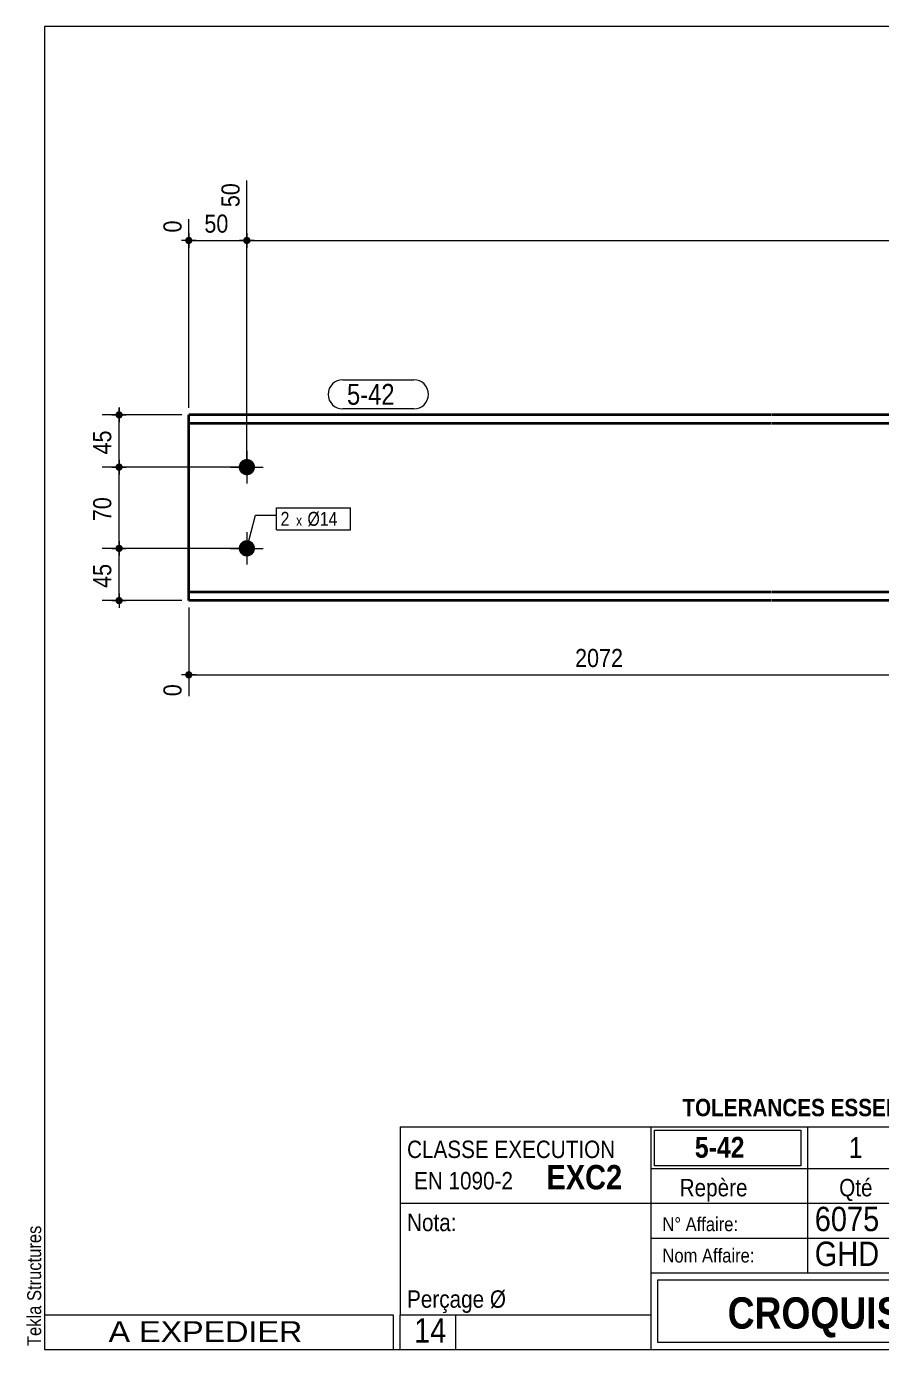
# Model space of a CAD drawing. Header units: millimetres. Extents: x 2 to 287, y 5 to 195.
# Drawn here: x 2.4 to 125.1, y 5 to 195 of the extents above; entities that cross this region are included whole.
import ezdxf

# ---------------------------------------------------------------- set-up
doc = ezdxf.new("R2010")
doc.units = ezdxf.units.MM
doc.linetypes.add('CACHE2', pattern=[1.190625, 0.79375, -0.396875])
for name, color, linetype, lineweight in [('Autre type objet', 1, 'Continuous', 0), ('Boulon', 7, 'Continuous', 0), ('Cache', 7, 'Continuous', 0), ('Cotation', 7, 'Continuous', 0), ('Désignation boulon', 3, 'Continuous', 0), ('Feuille dessin', 5, 'Continuous', 0), ('Piece', 2, 'Continuous', 0), ('Repère pièce', 3, 'Continuous', 0)]:
    doc.layers.add(name, color=color, linetype=linetype, lineweight=lineweight)
doc.styles.add('ARIAL', font='ARIAL.TTF')
doc.styles.add('ARIAL_BOLD', font='ARIALBD.TTF')
doc.styles.add('ARIAL_NARROW', font='ARIAL.TTF')
doc.styles.add('COMIC_SANS_MS', font='COMIC.TTF')

# ---------------------------------------------------------------- blocks, each defined once
blk = doc.blocks.new('*A2')
at = {"layer": 'Boulon'}
for points in [[(32.85, 131.75), (32.85, 131.78), (32.85, 131.81), (32.85, 131.83), (32.86, 131.86), (32.86, 131.89), (32.86, 131.92), (32.87, 131.95), (32.87, 131.98), (32.88, 132), (32.89, 132.03), (32.9, 132.06), (32.91, 132.09), (32.91, 132.11), (32.92, 132.14), (32.94, 132.17), (32.95, 132.19), (32.96, 132.22), (32.97, 132.24), (32.98, 132.27), (33, 132.3), (33.01, 132.32), (33.03, 132.34), (33.04, 132.37), (33.06, 132.39), (33.08, 132.42), (33.09, 132.44), (33.11, 132.46), (33.13, 132.48), (33.15, 132.5), (33.17, 132.52), (33.19, 132.55), (33.21, 132.57), (33.23, 132.58), (33.25, 132.6), (33.27, 132.62), (33.3, 132.64), (33.32, 132.66), (33.34, 132.67), (33.36, 132.69), (33.39, 132.71), (33.41, 132.72), (33.44, 132.74), (33.46, 132.75), (33.49, 132.76), (33.51, 132.77), (33.54, 132.79), (33.57, 132.8), (33.59, 132.81), (33.62, 132.82), (33.65, 132.83), (33.67, 132.84), (33.7, 132.84), (33.73, 132.85), (33.76, 132.86), (33.79, 132.86), (33.81, 132.87), (33.84, 132.87), (33.87, 132.88), (33.9, 132.88), (33.93, 132.88), (33.96, 132.89), (33.98, 132.89), (34.01, 132.89), (34.04, 132.89), (34.07, 132.89), (34.1, 132.88), (34.13, 132.88), (34.16, 132.88), (34.18, 132.87), (34.21, 132.87), (34.24, 132.86), (34.27, 132.86), (34.3, 132.85), (34.32, 132.84), (34.35, 132.84), (34.38, 132.83), (34.41, 132.82), (34.43, 132.81), (34.46, 132.8), (34.49, 132.79), (34.51, 132.77), (34.54, 132.76), (34.56, 132.75), (34.59, 132.74), (34.61, 132.72), (34.64, 132.71), (34.66, 132.69), (34.68, 132.67), (34.71, 132.66), (34.73, 132.64), (34.75, 132.62), (34.78, 132.6), (34.8, 132.58), (34.82, 132.57), (34.84, 132.55), (34.86, 132.52), (34.88, 132.5), (34.9, 132.48), (34.91, 132.46), (34.93, 132.44), (34.95, 132.42), (34.97, 132.39), (34.98, 132.37), (35, 132.34), (35.01, 132.32), (35.03, 132.3), (35.04, 132.27), (35.06, 132.24), (35.07, 132.22), (35.08, 132.19), (35.09, 132.17), (35.1, 132.14), (35.11, 132.11), (35.12, 132.09), (35.13, 132.06), (35.14, 132.03), (35.14, 132), (35.15, 131.98), (35.16, 131.95), (35.16, 131.92), (35.17, 131.89), (35.17, 131.86), (35.17, 131.83), (35.18, 131.81), (35.18, 131.78), (35.18, 131.75), (35.18, 131.72), (35.18, 131.69), (35.18, 131.66), (35.18, 131.63), (35.17, 131.61), (35.17, 131.58), (35.17, 131.55), (35.16, 131.52), (35.16, 131.49), (35.15, 131.46), (35.14, 131.44), (35.14, 131.41), (35.13, 131.38), (35.12, 131.35), (35.11, 131.33), (35.1, 131.3), (35.09, 131.27), (35.08, 131.25), (35.07, 131.22), (35.06, 131.2), (35.04, 131.17), (35.03, 131.15), (35.01, 131.12), (35, 131.1), (34.98, 131.07), (34.97, 131.05), (34.95, 131.03), (34.93, 131), (34.91, 130.98), (34.9, 130.96), (34.88, 130.94), (34.86, 130.92), (34.84, 130.9), (34.82, 130.88), (34.8, 130.86), (34.78, 130.84), (34.75, 130.82), (34.73, 130.8), (34.71, 130.78), (34.68, 130.77), (34.66, 130.75), (34.64, 130.73), (34.61, 130.72), (34.59, 130.71), (34.56, 130.69), (34.54, 130.68), (34.51, 130.67), (34.49, 130.65), (34.46, 130.64), (34.43, 130.63), (34.41, 130.62), (34.38, 130.61), (34.35, 130.6), (34.32, 130.6), (34.3, 130.59), (34.27, 130.58), (34.24, 130.58), (34.21, 130.57), (34.18, 130.57), (34.16, 130.56), (34.13, 130.56), (34.1, 130.56), (34.07, 130.56), (34.04, 130.55), (34.01, 130.55), (33.98, 130.55), (33.96, 130.56), (33.93, 130.56), (33.9, 130.56), (33.87, 130.56), (33.84, 130.57), (33.81, 130.57), (33.79, 130.58), (33.76, 130.58), (33.73, 130.59), (33.7, 130.6), (33.67, 130.6), (33.65, 130.61), (33.62, 130.62), (33.59, 130.63), (33.57, 130.64), (33.54, 130.65), (33.51, 130.67), (33.49, 130.68), (33.46, 130.69), (33.44, 130.71), (33.41, 130.72), (33.39, 130.73), (33.36, 130.75), (33.34, 130.77), (33.32, 130.78), (33.3, 130.8), (33.27, 130.82), (33.25, 130.84), (33.23, 130.86), (33.21, 130.88), (33.19, 130.9), (33.17, 130.92), (33.15, 130.94), (33.13, 130.96), (33.11, 130.98), (33.09, 131), (33.08, 131.03), (33.06, 131.05), (33.04, 131.07), (33.03, 131.1), (33.01, 131.12), (33, 131.15), (32.98, 131.17), (32.97, 131.2), (32.96, 131.22), (32.95, 131.25), (32.94, 131.27), (32.92, 131.3), (32.91, 131.33), (32.91, 131.35), (32.9, 131.38), (32.89, 131.41), (32.88, 131.44), (32.87, 131.46), (32.87, 131.49), (32.86, 131.52), (32.86, 131.55), (32.86, 131.58), (32.85, 131.61), (32.85, 131.63), (32.85, 131.66), (32.85, 131.69), (32.85, 131.72)], [(32.85, 120.08), (32.85, 120.11), (32.85, 120.14), (32.85, 120.17), (32.86, 120.2), (32.86, 120.22), (32.86, 120.25), (32.87, 120.28), (32.87, 120.31), (32.88, 120.34), (32.89, 120.36), (32.9, 120.39), (32.91, 120.42), (32.91, 120.45), (32.92, 120.47), (32.94, 120.5), (32.95, 120.53), (32.96, 120.55), (32.97, 120.58), (32.98, 120.6), (33, 120.63), (33.01, 120.65), (33.03, 120.68), (33.04, 120.7), (33.06, 120.73), (33.08, 120.75), (33.09, 120.77), (33.11, 120.79), (33.13, 120.82), (33.15, 120.84), (33.17, 120.86), (33.19, 120.88), (33.21, 120.9), (33.23, 120.92), (33.25, 120.94), (33.27, 120.96), (33.3, 120.97), (33.32, 120.99), (33.34, 121.01), (33.36, 121.02), (33.39, 121.04), (33.41, 121.05), (33.44, 121.07), (33.46, 121.08), (33.49, 121.1), (33.51, 121.11), (33.54, 121.12), (33.57, 121.13), (33.59, 121.14), (33.62, 121.15), (33.65, 121.16), (33.67, 121.17), (33.7, 121.18), (33.73, 121.19), (33.76, 121.19), (33.79, 121.2), (33.81, 121.2), (33.84, 121.21), (33.87, 121.21), (33.9, 121.21), (33.93, 121.22), (33.96, 121.22), (33.98, 121.22), (34.01, 121.22), (34.04, 121.22), (34.07, 121.22), (34.1, 121.22), (34.13, 121.21), (34.16, 121.21), (34.18, 121.21), (34.21, 121.2), (34.24, 121.2), (34.27, 121.19), (34.3, 121.19), (34.32, 121.18), (34.35, 121.17), (34.38, 121.16), (34.41, 121.15), (34.43, 121.14), (34.46, 121.13), (34.49, 121.12), (34.51, 121.11), (34.54, 121.1), (34.56, 121.08), (34.59, 121.07), (34.61, 121.05), (34.64, 121.04), (34.66, 121.02), (34.68, 121.01), (34.71, 120.99), (34.73, 120.97), (34.75, 120.96), (34.78, 120.94), (34.8, 120.92), (34.82, 120.9), (34.84, 120.88), (34.86, 120.86), (34.88, 120.84), (34.9, 120.82), (34.91, 120.79), (34.93, 120.77), (34.95, 120.75), (34.97, 120.73), (34.98, 120.7), (35, 120.68), (35.01, 120.65), (35.03, 120.63), (35.04, 120.6), (35.06, 120.58), (35.07, 120.55), (35.08, 120.53), (35.09, 120.5), (35.1, 120.47), (35.11, 120.45), (35.12, 120.42), (35.13, 120.39), (35.14, 120.36), (35.14, 120.34), (35.15, 120.31), (35.16, 120.28), (35.16, 120.25), (35.17, 120.22), (35.17, 120.2), (35.17, 120.17), (35.18, 120.14), (35.18, 120.11), (35.18, 120.08), (35.18, 120.05), (35.18, 120.03), (35.18, 120), (35.18, 119.97), (35.17, 119.94), (35.17, 119.91), (35.17, 119.88), (35.16, 119.85), (35.16, 119.83), (35.15, 119.8), (35.14, 119.77), (35.14, 119.74), (35.13, 119.71), (35.12, 119.69), (35.11, 119.66), (35.1, 119.63), (35.09, 119.61), (35.08, 119.58), (35.07, 119.55), (35.06, 119.53), (35.04, 119.5), (35.03, 119.48), (35.01, 119.45), (35, 119.43), (34.98, 119.41), (34.97, 119.38), (34.95, 119.36), (34.93, 119.34), (34.91, 119.31), (34.9, 119.29), (34.88, 119.27), (34.86, 119.25), (34.84, 119.23), (34.82, 119.21), (34.8, 119.19), (34.78, 119.17), (34.75, 119.15), (34.73, 119.13), (34.71, 119.12), (34.68, 119.1), (34.66, 119.08), (34.64, 119.07), (34.61, 119.05), (34.59, 119.04), (34.56, 119.02), (34.54, 119.01), (34.51, 119), (34.49, 118.99), (34.46, 118.98), (34.43, 118.97), (34.41, 118.96), (34.38, 118.95), (34.35, 118.94), (34.32, 118.93), (34.3, 118.92), (34.27, 118.92), (34.24, 118.91), (34.21, 118.9), (34.18, 118.9), (34.16, 118.9), (34.13, 118.89), (34.1, 118.89), (34.07, 118.89), (34.04, 118.89), (34.01, 118.89), (33.98, 118.89), (33.96, 118.89), (33.93, 118.89), (33.9, 118.89), (33.87, 118.9), (33.84, 118.9), (33.81, 118.9), (33.79, 118.91), (33.76, 118.92), (33.73, 118.92), (33.7, 118.93), (33.67, 118.94), (33.65, 118.95), (33.62, 118.96), (33.59, 118.97), (33.57, 118.98), (33.54, 118.99), (33.51, 119), (33.49, 119.01), (33.46, 119.02), (33.44, 119.04), (33.41, 119.05), (33.39, 119.07), (33.36, 119.08), (33.34, 119.1), (33.32, 119.12), (33.3, 119.13), (33.27, 119.15), (33.25, 119.17), (33.23, 119.19), (33.21, 119.21), (33.19, 119.23), (33.17, 119.25), (33.15, 119.27), (33.13, 119.29), (33.11, 119.31), (33.09, 119.34), (33.08, 119.36), (33.06, 119.38), (33.04, 119.41), (33.03, 119.43), (33.01, 119.45), (33, 119.48), (32.98, 119.5), (32.97, 119.53), (32.96, 119.55), (32.95, 119.58), (32.94, 119.61), (32.92, 119.63), (32.91, 119.66), (32.91, 119.69), (32.9, 119.71), (32.89, 119.74), (32.88, 119.77), (32.87, 119.8), (32.87, 119.83), (32.86, 119.85), (32.86, 119.88), (32.86, 119.91), (32.85, 119.94), (32.85, 119.97), (32.85, 120), (32.85, 120.03), (32.85, 120.05)]]:
    blk.add_hatch(color=256, dxfattribs=at).paths.add_polyline_path(points, flags=17)
at = {"layer": 'Boulon', "linetype": 'Continuous', "lineweight": 0}
for p, q in [((34.01, 134.05), (34.01, 129.39)), ((31.68, 131.72), (36.35, 131.72)), ((34.01, 122.39), (34.01, 117.72)), ((31.68, 120.05), (36.35, 120.05))]:
    blk.add_line(p, q, dxfattribs=at)
blk = doc.blocks.new('*A4')
at = {"layer": 'Cache', "color": 7, "linetype": 'CACHE2', "lineweight": 20}
blk.add_line((245.943334, 112.554284), (245.943334, 113.787617), dxfattribs=at)
at = {"layer": 'Piece', "color": 2, "linetype": 'Continuous', "lineweight": 40}
for p, q in [((109.243334, 139.22095), (25.68, 139.22095)), ((25.68, 113.787617), (25.68, 139.22095)), ((189.176667, 139.22095), (109.343334, 139.22095)), ((222.610001, 139.22095), (189.276667, 139.22095)), ((222.610001, 133.887617), (222.610001, 139.22095)), ((109.243334, 137.987617), (25.68, 137.987617)), ((189.176667, 137.987617), (109.343334, 137.987617)), ((222.610001, 137.987617), (189.276667, 137.987617)), ((245.943334, 133.887617), (222.610001, 133.887617)), ((245.943334, 113.787617), (245.943334, 133.887617)), ((25.68, 112.554284), (25.68, 113.787617)), ((25.68, 113.787617), (109.243334, 113.787617)), ((109.243334, 112.554284), (25.68, 112.554284)), ((109.343334, 113.787617), (189.176667, 113.787617)), ((189.176667, 112.554284), (109.343334, 112.554284)), ((189.276667, 113.787617), (245.943334, 113.787617)), ((245.943334, 112.554284), (189.276667, 112.554284)), ((245.943334, 112.554284), (245.943334, 113.787617))]:
    blk.add_line(p, q, dxfattribs=at)
blk = doc.blocks.new('*A5')
at = {"layer": 'Feuille dessin', "linetype": 'Continuous', "lineweight": 0}
for p, q in [((282, 195), (5, 195)), ((5, 195), (5, 5)), ((282, 5), (282, 195)), ((5, 5), (282, 5))]:
    blk.add_line(p, q, dxfattribs=at)
at = {"layer": 'Feuille dessin', "style": 'ARIAL', "width": 0.85}
blk.add_text('Tekla Structures', height=2, rotation=90, dxfattribs=at).set_placement((4.5, 5.5))
blk = doc.blocks.new('*A7')
at = {"layer": 'Autre type objet', "linetype": 'Continuous', "lineweight": 0}
for p, q in [((56, 37), (92, 37)), ((56, 37), (56, 10)), ((92, 37), (92, 10)), ((56, 26), (92, 26)), ((56, 10), (92, 10)), ((56, 5), (56, 10)), ((64, 5), (64, 10)), ((56, 5), (64, 5))]:
    blk.add_line(p, q, dxfattribs=at)
at = {"layer": 'Autre type objet', "width": 0.85}
for s, height, style, p in [('CLASSE EXECUTION', 2.5, 'ARIAL', (57, 32.5)), ('EN 1090-2', 2.5, 'ARIAL', (58, 28)), ('EXC2', 3.5, 'ARIAL_BOLD', (77, 28)), ('Nota:', 2.5, 'ARIAL', (57, 22)), ('Perçage Ø', 2.5, 'ARIAL', (57, 11)), ('14', 3.5, 'ARIAL_NARROW', (58.014234, 6))]:
    blk.add_text(s, height=height, dxfattribs=dict(at, style=style)).set_placement(p)
blk = doc.blocks.new('*A8')
at = {"layer": 'Autre type objet', "linetype": 'Continuous', "lineweight": 0}
for p, q in [((92, 37), (282, 37)), ((92, 37), (92, 31)), ((92.51953, 36.5), (113.5, 36.5)), ((92.51953, 31.394341), (92.51953, 36.5)), ((113.5, 36.5), (113.5, 31.394341)), ((114.5, 31), (114.5, 37)), ((134.5, 31), (134.5, 37)), ((160, 31), (160, 37)), ((195, 31), (195, 37)), ((212, 31), (212, 37)), ((228, 31), (228, 37)), ((263.5, 31), (263.5, 37)), ((282, 31), (282, 37)), ((92, 31), (282, 31)), ((92, 31), (92, 5)), ((113.5, 31.394341), (92.51953, 31.394341)), ((114.5, 16), (114.5, 31)), ((134.5, 26), (134.5, 31)), ((160, 26), (160, 31)), ((195, 26), (195, 31)), ((212, 26), (212, 31)), ((228, 26), (228, 31)), ((263.5, 26), (263.5, 31)), ((282, 5), (282, 31)), ((92, 26), (282, 26)), ((181, 26), (181, 5)), ((208, 26), (208, 5)), ((241.262466, 5), (241.262466, 26)), ((92, 21), (241.327069, 20.935451)), ((92, 16), (181, 16)), ((181, 16), (241.297815, 16.021151)), ((93, 15), (180, 15)), ((93, 6), (93, 15)), ((180, 15), (180, 6)), ((181, 11), (241.217807, 10.969512)), ((180, 6), (93, 6)), ((92, 5), (282, 5))]:
    blk.add_line(p, q, dxfattribs=at)
at = {"layer": 'Autre type objet', "width": 0.85}
for s, height, style, p in [('TOLERANCES ESSENTIELLES CONFORMES A LA NORME 1090-1', 2.5, 'ARIAL_BOLD', (96.5, 38.5)), ('5-42', 3, 'ARIAL_BOLD', (98.285724, 32.540141)), ('1', 3, 'ARIAL', (120.389893, 32.5)), ('PANNE', 2.5, 'ARIAL', (141.75415, 32.5)), ('IPE160', 2.5, 'ARIAL', (170.538574, 32.5)), ('3681', 3, 'ARIAL', (199.053223, 32.5)), ('S275JR', 3, 'ARIAL', (212.880127, 32.5)), ('PEINTURE', 2.5, 'ARIAL', (237.24646, 32.5)), ('58.0', 3, 'ARIAL', (269.109863, 32.5)), ('Repère', 2.5, 'ARIAL', (96.112978, 27)), ('Qté', 2.5, 'ARIAL', (119, 27)), ('Nom', 2.5, 'ARIAL', (142.961426, 27)), ('Profil', 2.5, 'ARIAL', (173.903564, 27)), ('Longueur', 2.5, 'ARIAL', (197, 27)), ('Qualité', 2.5, 'ARIAL', (214.218018, 27)), ('Finition', 2.5, 'ARIAL', (243, 27)), ('Poids U', 2.5, 'ARIAL', (264, 27)), ('(Kg)', 2, 'ARIAL', (276.5, 27)), ('6075', 3.5, 'ARIAL', (115.5, 22)), ('N° Affaire:', 2, 'ARIAL', (93.640566, 22)), ('Indice de révision:', 2, 'ARIAL', (183, 22)), ('CHARPENTES', 3, 'ARIAL_BOLD', (247.5, 18)), ('Nom Affaire:', 2, 'ARIAL', (93.640566, 17.5)), ('GHD Bât N', 3.5, 'ARIAL', (115.5, 17)), ('Date de révision:', 2, 'ARIAL', (183, 17)), ('Date de création:', 2, 'ARIAL', (183, 12)), ('03.04.2017', 2.5, 'ARIAL', (209, 12)), ('SAINT CLAIR', 3, 'ARIAL_BOLD', (248.5, 11.5)), ('CROQUIS   DE  DEBIT', 4.5, 'ARIAL_BOLD', (103, 8)), ('SD', 2.5, 'ARIAL', (209, 7)), ('Dessinateur:', 2, 'ARIAL', (183, 7))]:
    blk.add_text(s, height=height, dxfattribs=dict(at, style=style)).set_placement(p)
blk = doc.blocks.new('*A9')
at = {"layer": 'Autre type objet', "linetype": 'Continuous', "lineweight": 0}
for p, q in [((5, 10), (55, 10)), ((5, 10), (5, 5)), ((55, 10), (55, 5)), ((5, 5), (55, 5))]:
    blk.add_line(p, q, dxfattribs=at)
at = {"layer": 'Autre type objet', "style": 'ARIAL', "width": 1.105}
blk.add_text('A EXPEDIER', height=3, dxfattribs=at).set_placement((14.169647, 6.073465))
blk = doc.blocks.new('*A13')
at = {"layer": 'Cotation'}
for points in [[(15.65, 119.53), (15.63, 119.54), (15.6, 119.54), (15.58, 119.54), (15.55, 119.55), (15.53, 119.56), (15.5, 119.56), (15.48, 119.57), (15.46, 119.58), (15.43, 119.6), (15.41, 119.61), (15.39, 119.62), (15.37, 119.64), (15.35, 119.65), (15.33, 119.67), (15.31, 119.69), (15.29, 119.7), (15.28, 119.72), (15.26, 119.74), (15.25, 119.76), (15.23, 119.79), (15.22, 119.81), (15.21, 119.83), (15.2, 119.85), (15.19, 119.88), (15.18, 119.9), (15.18, 119.93), (15.17, 119.95), (15.17, 119.98), (15.16, 120), (15.16, 120.03), (15.16, 120.05), (15.16, 120.08), (15.16, 120.1), (15.17, 120.13), (15.17, 120.16), (15.18, 120.18), (15.18, 120.2), (15.19, 120.23), (15.2, 120.25), (15.21, 120.28), (15.22, 120.3), (15.23, 120.32), (15.25, 120.34), (15.26, 120.36), (15.28, 120.38), (15.29, 120.4), (15.31, 120.42), (15.33, 120.44), (15.35, 120.46), (15.37, 120.47), (15.39, 120.49), (15.41, 120.5), (15.43, 120.51), (15.46, 120.52), (15.48, 120.53), (15.5, 120.54), (15.53, 120.55), (15.55, 120.56), (15.58, 120.56), (15.6, 120.57), (15.63, 120.57), (15.65, 120.57), (15.68, 120.57), (15.71, 120.57), (15.73, 120.57), (15.76, 120.57), (15.78, 120.56), (15.81, 120.56), (15.83, 120.55), (15.86, 120.54), (15.88, 120.53), (15.9, 120.52), (15.93, 120.51), (15.95, 120.5), (15.97, 120.49), (15.99, 120.47), (16.01, 120.46), (16.03, 120.44), (16.05, 120.42), (16.07, 120.4), (16.08, 120.38), (16.1, 120.36), (16.11, 120.34), (16.13, 120.32), (16.14, 120.3), (16.15, 120.28), (16.16, 120.25), (16.17, 120.23), (16.18, 120.2), (16.18, 120.18), (16.19, 120.16), (16.19, 120.13), (16.2, 120.1), (16.2, 120.08), (16.2, 120.05), (16.2, 120.03), (16.2, 120), (16.19, 119.98), (16.19, 119.95), (16.18, 119.93), (16.18, 119.9), (16.17, 119.88), (16.16, 119.85), (16.15, 119.83), (16.14, 119.81), (16.13, 119.79), (16.11, 119.76), (16.1, 119.74), (16.08, 119.72), (16.07, 119.7), (16.05, 119.69), (16.03, 119.67), (16.01, 119.65), (15.99, 119.64), (15.97, 119.62), (15.95, 119.61), (15.93, 119.6), (15.9, 119.58), (15.88, 119.57), (15.86, 119.56), (15.83, 119.56), (15.81, 119.55), (15.78, 119.54), (15.76, 119.54), (15.73, 119.54), (15.71, 119.53), (15.68, 119.53)], [(15.65, 112.03), (15.63, 112.04), (15.6, 112.04), (15.58, 112.04), (15.55, 112.05), (15.53, 112.06), (15.5, 112.06), (15.48, 112.07), (15.46, 112.08), (15.43, 112.1), (15.41, 112.11), (15.39, 112.12), (15.37, 112.14), (15.35, 112.15), (15.33, 112.17), (15.31, 112.19), (15.29, 112.21), (15.28, 112.22), (15.26, 112.24), (15.25, 112.27), (15.23, 112.29), (15.22, 112.31), (15.21, 112.33), (15.2, 112.36), (15.19, 112.38), (15.18, 112.4), (15.18, 112.43), (15.17, 112.45), (15.17, 112.48), (15.16, 112.5), (15.16, 112.53), (15.16, 112.55), (15.16, 112.58), (15.16, 112.61), (15.17, 112.63), (15.17, 112.66), (15.18, 112.68), (15.18, 112.71), (15.19, 112.73), (15.2, 112.75), (15.21, 112.78), (15.22, 112.8), (15.23, 112.82), (15.25, 112.84), (15.26, 112.86), (15.28, 112.88), (15.29, 112.9), (15.31, 112.92), (15.33, 112.94), (15.35, 112.96), (15.37, 112.97), (15.39, 112.99), (15.41, 113), (15.43, 113.01), (15.46, 113.02), (15.48, 113.03), (15.5, 113.04), (15.53, 113.05), (15.55, 113.06), (15.58, 113.06), (15.6, 113.07), (15.63, 113.07), (15.65, 113.07), (15.68, 113.07), (15.71, 113.07), (15.73, 113.07), (15.76, 113.07), (15.78, 113.06), (15.81, 113.06), (15.83, 113.05), (15.86, 113.04), (15.88, 113.03), (15.9, 113.02), (15.93, 113.01), (15.95, 113), (15.97, 112.99), (15.99, 112.97), (16.01, 112.96), (16.03, 112.94), (16.05, 112.92), (16.07, 112.9), (16.08, 112.88), (16.1, 112.86), (16.11, 112.84), (16.13, 112.82), (16.14, 112.8), (16.15, 112.78), (16.16, 112.75), (16.17, 112.73), (16.18, 112.71), (16.18, 112.68), (16.19, 112.66), (16.19, 112.63), (16.2, 112.61), (16.2, 112.58), (16.2, 112.55), (16.2, 112.53), (16.2, 112.5), (16.19, 112.48), (16.19, 112.45), (16.18, 112.43), (16.18, 112.4), (16.17, 112.38), (16.16, 112.36), (16.15, 112.33), (16.14, 112.31), (16.13, 112.29), (16.11, 112.27), (16.1, 112.24), (16.08, 112.22), (16.07, 112.21), (16.05, 112.19), (16.03, 112.17), (16.01, 112.15), (15.99, 112.14), (15.97, 112.12), (15.95, 112.11), (15.93, 112.1), (15.9, 112.08), (15.88, 112.07), (15.86, 112.06), (15.83, 112.06), (15.81, 112.05), (15.78, 112.04), (15.76, 112.04), (15.73, 112.04), (15.71, 112.03), (15.68, 112.03)]]:
    blk.add_hatch(color=256, dxfattribs=at).paths.add_polyline_path(points, flags=17)
at = {"layer": 'Cotation', "linetype": 'Continuous', "lineweight": 0}
for p, q in [((33.01, 120.05), (13.26, 120.05)), ((14.64, 120.05), (16.72, 120.05)), ((15.68, 121.09), (15.68, 119.01)), ((15.68, 120.05), (15.68, 121.09)), ((15.68, 112.55), (15.68, 120.05)), ((24.68, 112.55), (13.26, 112.55)), ((14.64, 112.55), (16.72, 112.55)), ((15.68, 113.59), (15.68, 111.51)), ((15.68, 112.55), (15.68, 111.51))]:
    blk.add_line(p, q, dxfattribs=at)
at = {"layer": 'Cotation'}
for p in [(15.68, 120.05), (15.68, 112.55)]:
    blk.add_point(p, dxfattribs=at)
at = {"layer": 'Cotation', "style": 'ARIAL', "width": 0.85}
blk.add_text('45', height=2.6, rotation=90.0002, dxfattribs=at).set_placement((14.56, 114.38))
blk = doc.blocks.new('*A14')
at = {"layer": 'Cotation'}
for points in [[(15.65, 131.2), (15.63, 131.2), (15.6, 131.21), (15.58, 131.21), (15.55, 131.22), (15.53, 131.22), (15.5, 131.23), (15.48, 131.24), (15.46, 131.25), (15.43, 131.26), (15.41, 131.27), (15.39, 131.29), (15.37, 131.3), (15.35, 131.32), (15.33, 131.34), (15.31, 131.35), (15.29, 131.37), (15.28, 131.39), (15.26, 131.41), (15.25, 131.43), (15.23, 131.45), (15.22, 131.48), (15.21, 131.5), (15.2, 131.52), (15.19, 131.55), (15.18, 131.57), (15.18, 131.59), (15.17, 131.62), (15.17, 131.64), (15.16, 131.67), (15.16, 131.69), (15.16, 131.72), (15.16, 131.75), (15.16, 131.77), (15.17, 131.8), (15.17, 131.82), (15.18, 131.85), (15.18, 131.87), (15.19, 131.9), (15.2, 131.92), (15.21, 131.94), (15.22, 131.97), (15.23, 131.99), (15.25, 132.01), (15.26, 132.03), (15.28, 132.05), (15.29, 132.07), (15.31, 132.09), (15.33, 132.11), (15.35, 132.12), (15.37, 132.14), (15.39, 132.15), (15.41, 132.17), (15.43, 132.18), (15.46, 132.19), (15.48, 132.2), (15.5, 132.21), (15.53, 132.22), (15.55, 132.22), (15.58, 132.23), (15.6, 132.23), (15.63, 132.24), (15.65, 132.24), (15.68, 132.24), (15.71, 132.24), (15.73, 132.24), (15.76, 132.23), (15.78, 132.23), (15.81, 132.22), (15.83, 132.22), (15.86, 132.21), (15.88, 132.2), (15.9, 132.19), (15.93, 132.18), (15.95, 132.17), (15.97, 132.15), (15.99, 132.14), (16.01, 132.12), (16.03, 132.11), (16.05, 132.09), (16.07, 132.07), (16.08, 132.05), (16.1, 132.03), (16.11, 132.01), (16.13, 131.99), (16.14, 131.97), (16.15, 131.94), (16.16, 131.92), (16.17, 131.9), (16.18, 131.87), (16.18, 131.85), (16.19, 131.82), (16.19, 131.8), (16.2, 131.77), (16.2, 131.75), (16.2, 131.72), (16.2, 131.69), (16.2, 131.67), (16.19, 131.64), (16.19, 131.62), (16.18, 131.59), (16.18, 131.57), (16.17, 131.55), (16.16, 131.52), (16.15, 131.5), (16.14, 131.48), (16.13, 131.45), (16.11, 131.43), (16.1, 131.41), (16.08, 131.39), (16.07, 131.37), (16.05, 131.35), (16.03, 131.34), (16.01, 131.32), (15.99, 131.3), (15.97, 131.29), (15.95, 131.27), (15.93, 131.26), (15.9, 131.25), (15.88, 131.24), (15.86, 131.23), (15.83, 131.22), (15.81, 131.22), (15.78, 131.21), (15.76, 131.21), (15.73, 131.2), (15.71, 131.2), (15.68, 131.2)], [(15.65, 119.53), (15.63, 119.54), (15.6, 119.54), (15.58, 119.54), (15.55, 119.55), (15.53, 119.56), (15.5, 119.56), (15.48, 119.57), (15.46, 119.58), (15.43, 119.6), (15.41, 119.61), (15.39, 119.62), (15.37, 119.64), (15.35, 119.65), (15.33, 119.67), (15.31, 119.69), (15.29, 119.7), (15.28, 119.72), (15.26, 119.74), (15.25, 119.76), (15.23, 119.79), (15.22, 119.81), (15.21, 119.83), (15.2, 119.85), (15.19, 119.88), (15.18, 119.9), (15.18, 119.93), (15.17, 119.95), (15.17, 119.98), (15.16, 120), (15.16, 120.03), (15.16, 120.05), (15.16, 120.08), (15.16, 120.1), (15.17, 120.13), (15.17, 120.16), (15.18, 120.18), (15.18, 120.2), (15.19, 120.23), (15.2, 120.25), (15.21, 120.28), (15.22, 120.3), (15.23, 120.32), (15.25, 120.34), (15.26, 120.36), (15.28, 120.38), (15.29, 120.4), (15.31, 120.42), (15.33, 120.44), (15.35, 120.46), (15.37, 120.47), (15.39, 120.49), (15.41, 120.5), (15.43, 120.51), (15.46, 120.52), (15.48, 120.53), (15.5, 120.54), (15.53, 120.55), (15.55, 120.56), (15.58, 120.56), (15.6, 120.57), (15.63, 120.57), (15.65, 120.57), (15.68, 120.57), (15.71, 120.57), (15.73, 120.57), (15.76, 120.57), (15.78, 120.56), (15.81, 120.56), (15.83, 120.55), (15.86, 120.54), (15.88, 120.53), (15.9, 120.52), (15.93, 120.51), (15.95, 120.5), (15.97, 120.49), (15.99, 120.47), (16.01, 120.46), (16.03, 120.44), (16.05, 120.42), (16.07, 120.4), (16.08, 120.38), (16.1, 120.36), (16.11, 120.34), (16.13, 120.32), (16.14, 120.3), (16.15, 120.28), (16.16, 120.25), (16.17, 120.23), (16.18, 120.2), (16.18, 120.18), (16.19, 120.16), (16.19, 120.13), (16.2, 120.1), (16.2, 120.08), (16.2, 120.05), (16.2, 120.03), (16.2, 120), (16.19, 119.98), (16.19, 119.95), (16.18, 119.93), (16.18, 119.9), (16.17, 119.88), (16.16, 119.85), (16.15, 119.83), (16.14, 119.81), (16.13, 119.79), (16.11, 119.76), (16.1, 119.74), (16.08, 119.72), (16.07, 119.7), (16.05, 119.69), (16.03, 119.67), (16.01, 119.65), (15.99, 119.64), (15.97, 119.62), (15.95, 119.61), (15.93, 119.6), (15.9, 119.58), (15.88, 119.57), (15.86, 119.56), (15.83, 119.56), (15.81, 119.55), (15.78, 119.54), (15.76, 119.54), (15.73, 119.54), (15.71, 119.53), (15.68, 119.53)]]:
    blk.add_hatch(color=256, dxfattribs=at).paths.add_polyline_path(points, flags=17)
at = {"layer": 'Cotation', "linetype": 'Continuous', "lineweight": 0}
for p, q in [((33.01, 131.72), (13.26, 131.72)), ((14.64, 131.72), (16.72, 131.72)), ((15.68, 132.76), (15.68, 130.68)), ((15.68, 131.72), (15.68, 132.76)), ((15.68, 120.05), (15.68, 131.72)), ((33.01, 120.05), (13.26, 120.05)), ((14.64, 120.05), (16.72, 120.05)), ((15.68, 121.09), (15.68, 119.01)), ((15.68, 120.05), (15.68, 119.01))]:
    blk.add_line(p, q, dxfattribs=at)
at = {"layer": 'Cotation'}
for p in [(15.68, 131.72), (15.68, 120.05)]:
    blk.add_point(p, dxfattribs=at)
at = {"layer": 'Cotation', "style": 'ARIAL', "width": 0.85}
blk.add_text('70', height=2.6, rotation=90.0002, dxfattribs=at).set_placement((14.56, 123.96))
blk = doc.blocks.new('*A15')
at = {"layer": 'Cotation'}
for points in [[(15.65, 138.7), (15.63, 138.7), (15.6, 138.71), (15.58, 138.71), (15.55, 138.72), (15.53, 138.72), (15.5, 138.73), (15.48, 138.74), (15.46, 138.75), (15.43, 138.76), (15.41, 138.77), (15.39, 138.79), (15.37, 138.8), (15.35, 138.82), (15.33, 138.84), (15.31, 138.85), (15.29, 138.87), (15.28, 138.89), (15.26, 138.91), (15.25, 138.93), (15.23, 138.95), (15.22, 138.98), (15.21, 139), (15.2, 139.02), (15.19, 139.05), (15.18, 139.07), (15.18, 139.09), (15.17, 139.12), (15.17, 139.14), (15.16, 139.17), (15.16, 139.2), (15.16, 139.22), (15.16, 139.25), (15.16, 139.27), (15.17, 139.3), (15.17, 139.32), (15.18, 139.35), (15.18, 139.37), (15.19, 139.4), (15.2, 139.42), (15.21, 139.44), (15.22, 139.47), (15.23, 139.49), (15.25, 139.51), (15.26, 139.53), (15.28, 139.55), (15.29, 139.57), (15.31, 139.59), (15.33, 139.61), (15.35, 139.62), (15.37, 139.64), (15.39, 139.65), (15.41, 139.67), (15.43, 139.68), (15.46, 139.69), (15.48, 139.7), (15.5, 139.71), (15.53, 139.72), (15.55, 139.73), (15.58, 139.73), (15.6, 139.74), (15.63, 139.74), (15.65, 139.74), (15.68, 139.74), (15.71, 139.74), (15.73, 139.74), (15.76, 139.74), (15.78, 139.73), (15.81, 139.73), (15.83, 139.72), (15.86, 139.71), (15.88, 139.7), (15.9, 139.69), (15.93, 139.68), (15.95, 139.67), (15.97, 139.65), (15.99, 139.64), (16.01, 139.62), (16.03, 139.61), (16.05, 139.59), (16.07, 139.57), (16.08, 139.55), (16.1, 139.53), (16.11, 139.51), (16.13, 139.49), (16.14, 139.47), (16.15, 139.44), (16.16, 139.42), (16.17, 139.4), (16.18, 139.37), (16.18, 139.35), (16.19, 139.32), (16.19, 139.3), (16.2, 139.27), (16.2, 139.25), (16.2, 139.22), (16.2, 139.2), (16.2, 139.17), (16.19, 139.14), (16.19, 139.12), (16.18, 139.09), (16.18, 139.07), (16.17, 139.05), (16.16, 139.02), (16.15, 139), (16.14, 138.98), (16.13, 138.95), (16.11, 138.93), (16.1, 138.91), (16.08, 138.89), (16.07, 138.87), (16.05, 138.85), (16.03, 138.84), (16.01, 138.82), (15.99, 138.8), (15.97, 138.79), (15.95, 138.77), (15.93, 138.76), (15.9, 138.75), (15.88, 138.74), (15.86, 138.73), (15.83, 138.72), (15.81, 138.72), (15.78, 138.71), (15.76, 138.71), (15.73, 138.7), (15.71, 138.7), (15.68, 138.7)], [(15.65, 131.2), (15.63, 131.2), (15.6, 131.21), (15.58, 131.21), (15.55, 131.22), (15.53, 131.22), (15.5, 131.23), (15.48, 131.24), (15.46, 131.25), (15.43, 131.26), (15.41, 131.27), (15.39, 131.29), (15.37, 131.3), (15.35, 131.32), (15.33, 131.34), (15.31, 131.35), (15.29, 131.37), (15.28, 131.39), (15.26, 131.41), (15.25, 131.43), (15.23, 131.45), (15.22, 131.48), (15.21, 131.5), (15.2, 131.52), (15.19, 131.55), (15.18, 131.57), (15.18, 131.59), (15.17, 131.62), (15.17, 131.64), (15.16, 131.67), (15.16, 131.69), (15.16, 131.72), (15.16, 131.75), (15.16, 131.77), (15.17, 131.8), (15.17, 131.82), (15.18, 131.85), (15.18, 131.87), (15.19, 131.9), (15.2, 131.92), (15.21, 131.94), (15.22, 131.97), (15.23, 131.99), (15.25, 132.01), (15.26, 132.03), (15.28, 132.05), (15.29, 132.07), (15.31, 132.09), (15.33, 132.11), (15.35, 132.12), (15.37, 132.14), (15.39, 132.15), (15.41, 132.17), (15.43, 132.18), (15.46, 132.19), (15.48, 132.2), (15.5, 132.21), (15.53, 132.22), (15.55, 132.22), (15.58, 132.23), (15.6, 132.23), (15.63, 132.24), (15.65, 132.24), (15.68, 132.24), (15.71, 132.24), (15.73, 132.24), (15.76, 132.23), (15.78, 132.23), (15.81, 132.22), (15.83, 132.22), (15.86, 132.21), (15.88, 132.2), (15.9, 132.19), (15.93, 132.18), (15.95, 132.17), (15.97, 132.15), (15.99, 132.14), (16.01, 132.12), (16.03, 132.11), (16.05, 132.09), (16.07, 132.07), (16.08, 132.05), (16.1, 132.03), (16.11, 132.01), (16.13, 131.99), (16.14, 131.97), (16.15, 131.94), (16.16, 131.92), (16.17, 131.9), (16.18, 131.87), (16.18, 131.85), (16.19, 131.82), (16.19, 131.8), (16.2, 131.77), (16.2, 131.75), (16.2, 131.72), (16.2, 131.69), (16.2, 131.67), (16.19, 131.64), (16.19, 131.62), (16.18, 131.59), (16.18, 131.57), (16.17, 131.55), (16.16, 131.52), (16.15, 131.5), (16.14, 131.48), (16.13, 131.45), (16.11, 131.43), (16.1, 131.41), (16.08, 131.39), (16.07, 131.37), (16.05, 131.35), (16.03, 131.34), (16.01, 131.32), (15.99, 131.3), (15.97, 131.29), (15.95, 131.27), (15.93, 131.26), (15.9, 131.25), (15.88, 131.24), (15.86, 131.23), (15.83, 131.22), (15.81, 131.22), (15.78, 131.21), (15.76, 131.21), (15.73, 131.2), (15.71, 131.2), (15.68, 131.2)]]:
    blk.add_hatch(color=256, dxfattribs=at).paths.add_polyline_path(points, flags=17)
at = {"layer": 'Cotation', "linetype": 'Continuous', "lineweight": 0}
for p, q in [((24.68, 139.22), (13.26, 139.22)), ((14.64, 139.22), (16.72, 139.22)), ((15.68, 140.26), (15.68, 138.18)), ((15.68, 139.22), (15.68, 140.26)), ((15.68, 131.72), (15.68, 139.22)), ((33.01, 131.72), (13.26, 131.72)), ((14.64, 131.72), (16.72, 131.72)), ((15.68, 132.76), (15.68, 130.68)), ((15.68, 131.72), (15.68, 130.68))]:
    blk.add_line(p, q, dxfattribs=at)
at = {"layer": 'Cotation'}
for p in [(15.68, 139.22), (15.68, 131.72)]:
    blk.add_point(p, dxfattribs=at)
at = {"layer": 'Cotation', "style": 'ARIAL', "width": 0.85}
blk.add_text('45', height=2.6, rotation=90.0002, dxfattribs=at).set_placement((14.56, 133.54))
blk = doc.blocks.new('*A20')
at = {"layer": 'Cotation'}
for points in [[(25.65, 163.75), (25.63, 163.75), (25.6, 163.75), (25.58, 163.76), (25.55, 163.76), (25.53, 163.77), (25.5, 163.78), (25.48, 163.79), (25.46, 163.8), (25.43, 163.81), (25.41, 163.82), (25.39, 163.83), (25.37, 163.85), (25.35, 163.86), (25.33, 163.88), (25.31, 163.9), (25.29, 163.92), (25.28, 163.94), (25.26, 163.96), (25.25, 163.98), (25.23, 164), (25.22, 164.02), (25.21, 164.04), (25.2, 164.07), (25.19, 164.09), (25.18, 164.12), (25.18, 164.14), (25.17, 164.17), (25.17, 164.19), (25.16, 164.22), (25.16, 164.24), (25.16, 164.27), (25.16, 164.29), (25.16, 164.32), (25.17, 164.34), (25.17, 164.37), (25.18, 164.39), (25.18, 164.42), (25.19, 164.44), (25.2, 164.47), (25.21, 164.49), (25.22, 164.51), (25.23, 164.53), (25.25, 164.56), (25.26, 164.58), (25.28, 164.6), (25.29, 164.62), (25.31, 164.63), (25.33, 164.65), (25.35, 164.67), (25.37, 164.68), (25.39, 164.7), (25.41, 164.71), (25.43, 164.73), (25.46, 164.74), (25.48, 164.75), (25.5, 164.76), (25.53, 164.76), (25.55, 164.77), (25.58, 164.78), (25.6, 164.78), (25.63, 164.78), (25.65, 164.79), (25.68, 164.79), (25.71, 164.79), (25.73, 164.78), (25.76, 164.78), (25.78, 164.78), (25.81, 164.77), (25.83, 164.76), (25.86, 164.76), (25.88, 164.75), (25.9, 164.74), (25.93, 164.73), (25.95, 164.71), (25.97, 164.7), (25.99, 164.68), (26.01, 164.67), (26.03, 164.65), (26.05, 164.63), (26.07, 164.62), (26.08, 164.6), (26.1, 164.58), (26.11, 164.56), (26.13, 164.53), (26.14, 164.51), (26.15, 164.49), (26.16, 164.47), (26.17, 164.44), (26.18, 164.42), (26.18, 164.39), (26.19, 164.37), (26.19, 164.34), (26.2, 164.32), (26.2, 164.29), (26.2, 164.27), (26.2, 164.24), (26.2, 164.22), (26.19, 164.19), (26.19, 164.17), (26.18, 164.14), (26.18, 164.12), (26.17, 164.09), (26.16, 164.07), (26.15, 164.04), (26.14, 164.02), (26.13, 164), (26.11, 163.98), (26.1, 163.96), (26.08, 163.94), (26.07, 163.92), (26.05, 163.9), (26.03, 163.88), (26.01, 163.86), (25.99, 163.85), (25.97, 163.83), (25.95, 163.82), (25.93, 163.81), (25.9, 163.8), (25.88, 163.79), (25.86, 163.78), (25.83, 163.77), (25.81, 163.76), (25.78, 163.76), (25.76, 163.75), (25.73, 163.75), (25.71, 163.75), (25.68, 163.75)], [(33.99, 163.75), (33.96, 163.75), (33.94, 163.75), (33.91, 163.76), (33.89, 163.76), (33.86, 163.77), (33.84, 163.78), (33.81, 163.79), (33.79, 163.8), (33.77, 163.81), (33.75, 163.82), (33.72, 163.83), (33.7, 163.85), (33.68, 163.86), (33.66, 163.88), (33.65, 163.9), (33.63, 163.92), (33.61, 163.94), (33.6, 163.96), (33.58, 163.98), (33.57, 164), (33.55, 164.02), (33.54, 164.04), (33.53, 164.07), (33.52, 164.09), (33.52, 164.12), (33.51, 164.14), (33.5, 164.17), (33.5, 164.19), (33.5, 164.22), (33.49, 164.24), (33.49, 164.27), (33.49, 164.29), (33.5, 164.32), (33.5, 164.34), (33.5, 164.37), (33.51, 164.39), (33.52, 164.42), (33.52, 164.44), (33.53, 164.47), (33.54, 164.49), (33.55, 164.51), (33.57, 164.53), (33.58, 164.56), (33.6, 164.58), (33.61, 164.6), (33.63, 164.62), (33.65, 164.63), (33.66, 164.65), (33.68, 164.67), (33.7, 164.68), (33.72, 164.7), (33.75, 164.71), (33.77, 164.73), (33.79, 164.74), (33.81, 164.75), (33.84, 164.76), (33.86, 164.76), (33.89, 164.77), (33.91, 164.78), (33.94, 164.78), (33.96, 164.78), (33.99, 164.79), (34.01, 164.79), (34.04, 164.79), (34.06, 164.78), (34.09, 164.78), (34.11, 164.78), (34.14, 164.77), (34.16, 164.76), (34.19, 164.76), (34.21, 164.75), (34.24, 164.74), (34.26, 164.73), (34.28, 164.71), (34.3, 164.7), (34.32, 164.68), (34.34, 164.67), (34.36, 164.65), (34.38, 164.63), (34.4, 164.62), (34.42, 164.6), (34.43, 164.58), (34.45, 164.56), (34.46, 164.53), (34.47, 164.51), (34.48, 164.49), (34.49, 164.47), (34.5, 164.44), (34.51, 164.42), (34.52, 164.39), (34.52, 164.37), (34.53, 164.34), (34.53, 164.32), (34.53, 164.29), (34.53, 164.27), (34.53, 164.24), (34.53, 164.22), (34.53, 164.19), (34.52, 164.17), (34.52, 164.14), (34.51, 164.12), (34.5, 164.09), (34.49, 164.07), (34.48, 164.04), (34.47, 164.02), (34.46, 164), (34.45, 163.98), (34.43, 163.96), (34.42, 163.94), (34.4, 163.92), (34.38, 163.9), (34.36, 163.88), (34.34, 163.86), (34.32, 163.85), (34.3, 163.83), (34.28, 163.82), (34.26, 163.81), (34.24, 163.8), (34.21, 163.79), (34.19, 163.78), (34.16, 163.77), (34.14, 163.76), (34.11, 163.76), (34.09, 163.75), (34.06, 163.75), (34.04, 163.75), (34.01, 163.75)]]:
    blk.add_hatch(color=256, dxfattribs=at).paths.add_polyline_path(points, flags=17)
at = {"layer": 'Cotation', "linetype": 'Continuous', "lineweight": 0}
for p, q in [((34.01, 132.72), (34.01, 172.9)), ((25.68, 140.22), (25.68, 167.34)), ((25.68, 165.31), (25.68, 163.23)), ((34.01, 165.31), (34.01, 163.23)), ((26.72, 164.27), (24.64, 164.27)), ((25.68, 164.27), (24.64, 164.27)), ((25.68, 164.27), (34.01, 164.27)), ((35.05, 164.27), (32.97, 164.27)), ((34.01, 164.27), (35.05, 164.27))]:
    blk.add_line(p, q, dxfattribs=at)
at = {"layer": 'Cotation'}
for p in [(25.68, 164.27), (34.01, 164.27)]:
    blk.add_point(p, dxfattribs=at)
at = {"layer": 'Cotation', "style": 'ARIAL', "width": 0.85}
for s, p in [('50', (32.97, 169.05)), ('0', (24.64, 165.41))]:
    blk.add_text(s, height=2.6, rotation=90.0002, dxfattribs=at).set_placement(p)
blk.add_text('50', height=2.6, dxfattribs=at).set_placement((27.92, 165.39))
blk = doc.blocks.new('*A21')
at = {"layer": 'Cotation'}
for points in [[(33.99, 163.75), (33.96, 163.75), (33.94, 163.75), (33.91, 163.76), (33.89, 163.76), (33.86, 163.77), (33.84, 163.78), (33.81, 163.79), (33.79, 163.8), (33.77, 163.81), (33.75, 163.82), (33.72, 163.83), (33.7, 163.85), (33.68, 163.86), (33.66, 163.88), (33.65, 163.9), (33.63, 163.92), (33.61, 163.94), (33.6, 163.96), (33.58, 163.98), (33.57, 164), (33.55, 164.02), (33.54, 164.04), (33.53, 164.07), (33.52, 164.09), (33.52, 164.12), (33.51, 164.14), (33.5, 164.17), (33.5, 164.19), (33.5, 164.22), (33.49, 164.24), (33.49, 164.27), (33.49, 164.29), (33.5, 164.32), (33.5, 164.34), (33.5, 164.37), (33.51, 164.39), (33.52, 164.42), (33.52, 164.44), (33.53, 164.47), (33.54, 164.49), (33.55, 164.51), (33.57, 164.53), (33.58, 164.56), (33.6, 164.58), (33.61, 164.6), (33.63, 164.62), (33.65, 164.63), (33.66, 164.65), (33.68, 164.67), (33.7, 164.68), (33.72, 164.7), (33.75, 164.71), (33.77, 164.73), (33.79, 164.74), (33.81, 164.75), (33.84, 164.76), (33.86, 164.76), (33.89, 164.77), (33.91, 164.78), (33.94, 164.78), (33.96, 164.78), (33.99, 164.79), (34.01, 164.79), (34.04, 164.79), (34.06, 164.78), (34.09, 164.78), (34.11, 164.78), (34.14, 164.77), (34.16, 164.76), (34.19, 164.76), (34.21, 164.75), (34.24, 164.74), (34.26, 164.73), (34.28, 164.71), (34.3, 164.7), (34.32, 164.68), (34.34, 164.67), (34.36, 164.65), (34.38, 164.63), (34.4, 164.62), (34.42, 164.6), (34.43, 164.58), (34.45, 164.56), (34.46, 164.53), (34.47, 164.51), (34.48, 164.49), (34.49, 164.47), (34.5, 164.44), (34.51, 164.42), (34.52, 164.39), (34.52, 164.37), (34.53, 164.34), (34.53, 164.32), (34.53, 164.29), (34.53, 164.27), (34.53, 164.24), (34.53, 164.22), (34.53, 164.19), (34.52, 164.17), (34.52, 164.14), (34.51, 164.12), (34.5, 164.09), (34.49, 164.07), (34.48, 164.04), (34.47, 164.02), (34.46, 164), (34.45, 163.98), (34.43, 163.96), (34.42, 163.94), (34.4, 163.92), (34.38, 163.9), (34.36, 163.88), (34.34, 163.86), (34.32, 163.85), (34.3, 163.83), (34.28, 163.82), (34.26, 163.81), (34.24, 163.8), (34.21, 163.79), (34.19, 163.78), (34.16, 163.77), (34.14, 163.76), (34.11, 163.76), (34.09, 163.75), (34.06, 163.75), (34.04, 163.75), (34.01, 163.75)], [(245.92, 163.75), (245.89, 163.75), (245.87, 163.75), (245.84, 163.76), (245.82, 163.76), (245.79, 163.77), (245.77, 163.78), (245.74, 163.79), (245.72, 163.8), (245.7, 163.81), (245.68, 163.82), (245.65, 163.83), (245.63, 163.85), (245.61, 163.86), (245.59, 163.88), (245.58, 163.9), (245.56, 163.92), (245.54, 163.94), (245.53, 163.96), (245.51, 163.98), (245.5, 164), (245.48, 164.02), (245.47, 164.04), (245.46, 164.07), (245.45, 164.09), (245.45, 164.12), (245.44, 164.14), (245.43, 164.17), (245.43, 164.19), (245.43, 164.22), (245.42, 164.24), (245.42, 164.27), (245.42, 164.29), (245.43, 164.32), (245.43, 164.34), (245.43, 164.37), (245.44, 164.39), (245.45, 164.42), (245.45, 164.44), (245.46, 164.47), (245.47, 164.49), (245.48, 164.51), (245.5, 164.53), (245.51, 164.56), (245.53, 164.58), (245.54, 164.6), (245.56, 164.62), (245.58, 164.63), (245.59, 164.65), (245.61, 164.67), (245.63, 164.68), (245.65, 164.7), (245.68, 164.71), (245.7, 164.73), (245.72, 164.74), (245.74, 164.75), (245.77, 164.76), (245.79, 164.76), (245.82, 164.77), (245.84, 164.78), (245.87, 164.78), (245.89, 164.78), (245.92, 164.79), (245.94, 164.79), (245.97, 164.79), (245.99, 164.78), (246.02, 164.78), (246.04, 164.78), (246.07, 164.77), (246.09, 164.76), (246.12, 164.76), (246.14, 164.75), (246.17, 164.74), (246.19, 164.73), (246.21, 164.71), (246.23, 164.7), (246.25, 164.68), (246.27, 164.67), (246.29, 164.65), (246.31, 164.63), (246.33, 164.62), (246.35, 164.6), (246.36, 164.58), (246.38, 164.56), (246.39, 164.53), (246.4, 164.51), (246.41, 164.49), (246.42, 164.47), (246.43, 164.44), (246.44, 164.42), (246.45, 164.39), (246.45, 164.37), (246.46, 164.34), (246.46, 164.32), (246.46, 164.29), (246.46, 164.27), (246.46, 164.24), (246.46, 164.22), (246.46, 164.19), (246.45, 164.17), (246.45, 164.14), (246.44, 164.12), (246.43, 164.09), (246.42, 164.07), (246.41, 164.04), (246.4, 164.02), (246.39, 164), (246.38, 163.98), (246.36, 163.96), (246.35, 163.94), (246.33, 163.92), (246.31, 163.9), (246.29, 163.88), (246.27, 163.86), (246.25, 163.85), (246.23, 163.83), (246.21, 163.82), (246.19, 163.81), (246.17, 163.8), (246.14, 163.79), (246.12, 163.78), (246.09, 163.77), (246.07, 163.76), (246.04, 163.76), (246.02, 163.75), (245.99, 163.75), (245.97, 163.75), (245.94, 163.75)]]:
    blk.add_hatch(color=256, dxfattribs=at).paths.add_polyline_path(points, flags=17)
at = {"layer": 'Cotation', "linetype": 'Continuous', "lineweight": 0}
for p, q in [((34.01, 132.72), (34.01, 172.9)), ((245.94, 134.89), (245.94, 173.12)), ((34.01, 165.31), (34.01, 163.23)), ((245.94, 165.31), (245.94, 163.23)), ((35.05, 164.27), (32.97, 164.27)), ((34.01, 164.27), (32.97, 164.27)), ((34.01, 164.27), (245.94, 164.27)), ((246.98, 164.27), (244.9, 164.27)), ((245.94, 164.27), (246.98, 164.27))]:
    blk.add_line(p, q, dxfattribs=at)
at = {"layer": 'Cotation'}
for p in [(34.01, 164.27), (245.94, 164.27)]:
    blk.add_point(p, dxfattribs=at)
at = {"layer": 'Cotation', "style": 'ARIAL', "width": 0.85}
blk.add_text('3681', height=2.6, rotation=90.0002, dxfattribs=at).set_placement((244.9, 165.41))
blk.add_text('3631', height=2.6, dxfattribs=at).set_placement((136.12, 165.39))
blk = doc.blocks.new('*A22')
at = {"layer": 'Cotation'}
for points in [[(25.65, 101.37), (25.63, 101.37), (25.6, 101.37), (25.58, 101.38), (25.55, 101.38), (25.53, 101.39), (25.5, 101.4), (25.48, 101.41), (25.46, 101.42), (25.43, 101.43), (25.41, 101.44), (25.39, 101.46), (25.37, 101.47), (25.35, 101.49), (25.33, 101.5), (25.31, 101.52), (25.29, 101.54), (25.28, 101.56), (25.26, 101.58), (25.25, 101.6), (25.23, 101.62), (25.22, 101.64), (25.21, 101.67), (25.2, 101.69), (25.19, 101.71), (25.18, 101.74), (25.18, 101.76), (25.17, 101.79), (25.17, 101.81), (25.16, 101.84), (25.16, 101.86), (25.16, 101.89), (25.16, 101.91), (25.16, 101.94), (25.17, 101.96), (25.17, 101.99), (25.18, 102.01), (25.18, 102.04), (25.19, 102.06), (25.2, 102.09), (25.21, 102.11), (25.22, 102.13), (25.23, 102.15), (25.25, 102.18), (25.26, 102.2), (25.28, 102.22), (25.29, 102.24), (25.31, 102.26), (25.33, 102.27), (25.35, 102.29), (25.37, 102.31), (25.39, 102.32), (25.41, 102.33), (25.43, 102.35), (25.46, 102.36), (25.48, 102.37), (25.5, 102.38), (25.53, 102.39), (25.55, 102.39), (25.58, 102.4), (25.6, 102.4), (25.63, 102.41), (25.65, 102.41), (25.68, 102.41), (25.71, 102.41), (25.73, 102.41), (25.76, 102.4), (25.78, 102.4), (25.81, 102.39), (25.83, 102.39), (25.86, 102.38), (25.88, 102.37), (25.9, 102.36), (25.93, 102.35), (25.95, 102.33), (25.97, 102.32), (25.99, 102.31), (26.01, 102.29), (26.03, 102.27), (26.05, 102.26), (26.07, 102.24), (26.08, 102.22), (26.1, 102.2), (26.11, 102.18), (26.13, 102.15), (26.14, 102.13), (26.15, 102.11), (26.16, 102.09), (26.17, 102.06), (26.18, 102.04), (26.18, 102.01), (26.19, 101.99), (26.19, 101.96), (26.2, 101.94), (26.2, 101.91), (26.2, 101.89), (26.2, 101.86), (26.2, 101.84), (26.19, 101.81), (26.19, 101.79), (26.18, 101.76), (26.18, 101.74), (26.17, 101.71), (26.16, 101.69), (26.15, 101.67), (26.14, 101.64), (26.13, 101.62), (26.11, 101.6), (26.1, 101.58), (26.08, 101.56), (26.07, 101.54), (26.05, 101.52), (26.03, 101.5), (26.01, 101.49), (25.99, 101.47), (25.97, 101.46), (25.95, 101.44), (25.93, 101.43), (25.9, 101.42), (25.88, 101.41), (25.86, 101.4), (25.83, 101.39), (25.81, 101.38), (25.78, 101.38), (25.76, 101.37), (25.73, 101.37), (25.71, 101.37), (25.68, 101.37)], [(144.23, 101.37), (144.21, 101.37), (144.18, 101.37), (144.16, 101.38), (144.13, 101.38), (144.11, 101.39), (144.08, 101.4), (144.06, 101.41), (144.04, 101.42), (144.01, 101.43), (143.99, 101.44), (143.97, 101.46), (143.95, 101.47), (143.93, 101.49), (143.91, 101.5), (143.89, 101.52), (143.87, 101.54), (143.86, 101.56), (143.84, 101.58), (143.83, 101.6), (143.81, 101.62), (143.8, 101.64), (143.79, 101.67), (143.78, 101.69), (143.77, 101.71), (143.76, 101.74), (143.76, 101.76), (143.75, 101.79), (143.75, 101.81), (143.74, 101.84), (143.74, 101.86), (143.74, 101.89), (143.74, 101.91), (143.74, 101.94), (143.75, 101.96), (143.75, 101.99), (143.76, 102.01), (143.76, 102.04), (143.77, 102.06), (143.78, 102.09), (143.79, 102.11), (143.8, 102.13), (143.81, 102.15), (143.83, 102.18), (143.84, 102.2), (143.86, 102.22), (143.87, 102.24), (143.89, 102.26), (143.91, 102.27), (143.93, 102.29), (143.95, 102.31), (143.97, 102.32), (143.99, 102.33), (144.01, 102.35), (144.04, 102.36), (144.06, 102.37), (144.08, 102.38), (144.11, 102.39), (144.13, 102.39), (144.16, 102.4), (144.18, 102.4), (144.21, 102.41), (144.23, 102.41), (144.26, 102.41), (144.29, 102.41), (144.31, 102.41), (144.34, 102.4), (144.36, 102.4), (144.39, 102.39), (144.41, 102.39), (144.44, 102.38), (144.46, 102.37), (144.48, 102.36), (144.51, 102.35), (144.53, 102.33), (144.55, 102.32), (144.57, 102.31), (144.59, 102.29), (144.61, 102.27), (144.63, 102.26), (144.65, 102.24), (144.66, 102.22), (144.68, 102.2), (144.69, 102.18), (144.71, 102.15), (144.72, 102.13), (144.73, 102.11), (144.74, 102.09), (144.75, 102.06), (144.76, 102.04), (144.76, 102.01), (144.77, 101.99), (144.77, 101.96), (144.78, 101.94), (144.78, 101.91), (144.78, 101.89), (144.78, 101.86), (144.78, 101.84), (144.77, 101.81), (144.77, 101.79), (144.76, 101.76), (144.76, 101.74), (144.75, 101.71), (144.74, 101.69), (144.73, 101.67), (144.72, 101.64), (144.71, 101.62), (144.69, 101.6), (144.68, 101.58), (144.66, 101.56), (144.65, 101.54), (144.63, 101.52), (144.61, 101.5), (144.59, 101.49), (144.57, 101.47), (144.55, 101.46), (144.53, 101.44), (144.51, 101.43), (144.48, 101.42), (144.46, 101.41), (144.44, 101.4), (144.41, 101.39), (144.39, 101.38), (144.36, 101.38), (144.34, 101.37), (144.31, 101.37), (144.29, 101.37), (144.26, 101.37)]]:
    blk.add_hatch(color=256, dxfattribs=at).paths.add_polyline_path(points, flags=17)
at = {"layer": 'Cotation', "linetype": 'Continuous', "lineweight": 0}
for p, q in [((144.26, 121.55), (144.26, 93.03)), ((25.68, 111.55), (25.68, 98.82)), ((25.68, 102.93), (25.68, 100.85)), ((144.26, 102.93), (144.26, 100.85)), ((26.72, 101.89), (24.64, 101.89)), ((25.68, 101.89), (24.64, 101.89)), ((25.68, 101.89), (144.26, 101.89)), ((145.3, 101.89), (143.22, 101.89)), ((144.26, 101.89), (145.3, 101.89))]:
    blk.add_line(p, q, dxfattribs=at)
at = {"layer": 'Cotation'}
for p in [(25.68, 101.89), (144.26, 101.89)]:
    blk.add_point(p, dxfattribs=at)
at = {"layer": 'Cotation', "style": 'ARIAL', "width": 0.85}
blk.add_text('2072', height=2.6, dxfattribs=at).set_placement((81.11, 103.01))
for s, p in [('0', (24.64, 98.82)), ('2072', (143.22, 93.03))]:
    blk.add_text(s, height=2.6, rotation=90.0002, dxfattribs=at).set_placement(p)
blk = doc.blocks.new('*A27')
at = {"layer": 'Désignation boulon', "linetype": 'Continuous', "lineweight": 0}
for p, q in [((38.255666, 125.896261), (48.871291, 125.896261)), ((38.255666, 122.696261), (38.255666, 125.896261)), ((48.871291, 122.696261), (48.871291, 125.896261)), ((34.013066, 120.053661), (35.255666, 124.829594)), ((35.255666, 124.829594), (38.255666, 124.829594)), ((38.255666, 122.696261), (48.871291, 122.696261))]:
    blk.add_line(p, q, dxfattribs=at)
at = {"layer": 'Désignation boulon', "style": 'COMIC_SANS_MS', "width": 0.85}
for s, height, p in [('2', 2, (38.855666, 123.296261)), ('x', 1.5, (41.083595, 123.296261)), ('Ø14', 2, (42.714259, 123.296261))]:
    blk.add_text(s, height=height, dxfattribs=at).set_placement(p)
blk = doc.blocks.new('*A29')
at = {"layer": 'Repère pièce', "linetype": 'Continuous', "lineweight": 0}
for p, q in [((47.78, 144.27095), (57.971211, 144.27095)), ((57.971211, 140.07095), (47.78, 140.07095))]:
    blk.add_line(p, q, dxfattribs=at)
for centre, start, end in [((47.78, 142.17095), 90, 270), ((57.971211, 142.17095), 270, 90)]:
    blk.add_arc(centre, 2.1, start, end, dxfattribs=at)
at = {"layer": 'Repère pièce', "style": 'COMIC_SANS_MS', "width": 0.85}
blk.add_text('5-42', height=3, dxfattribs=at).set_placement((48.38, 140.67095))

msp = doc.modelspace()

# ---------------------------------------------------------------- block references
at = {"lineweight": 0}
for name in ['*A5', '*A20', '*A21', '*A29', '*A15', '*A4', '*A2', '*A14', '*A27', '*A13', '*A22', '*A8', '*A7', '*A9']:
    msp.add_blockref(name, (0, 0), dxfattribs=at)

doc.saveas('drawing.dxf')
